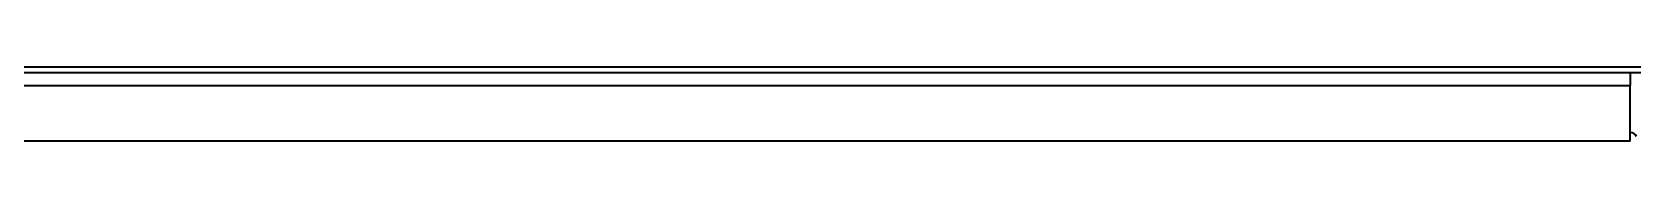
# Model space of a CAD drawing. Header units: inches. Extents: x 90 to 4162, y -443 to 3471.
# Drawn here: x 3664.8 to 3899.4, y 1241.9 to 1252.8 of the extents above; entities that cross this region are included whole.
import ezdxf

# ---------------------------------------------------------------- set-up
doc = ezdxf.new("R2010")
doc.units = ezdxf.units.IN
doc.layers.add('1', color=7, linetype='Continuous', true_color=0xffffff)

msp = doc.modelspace()

# ---------------------------------------------------------------- linework, layer by layer
at = {"layer": '1', "color": 7, "linetype": 'Continuous', "lineweight": 35}
for p, q in [((3350.3, 1251.96), (3986.7, 1251.96)), ((3350.6, 1252.76), (3991.36, 1252.76)), ((3899.2, 1251.96), (3899.2, 1250.06)), ((3442, 1250.06), (3899.2, 1250.06)), ((3899.2, 1250.06), (3899.2, 1250.06)), ((3899.2, 1250.05), (3899.2, 1250.06)), ((3899.2, 1249.86), (3899.2, 1250.05)), ((3899.2, 1242.11), (3899.2, 1249.86)), ((3899.2, 1241.9), (3442, 1241.9)), ((3899.2, 1241.9), (3899.2, 1242.11))]:
    msp.add_line(p, q, dxfattribs=at)
msp.add_arc((3899.18, 1242.16), 1, 23.5782, 90, dxfattribs=at)

doc.saveas('drawing.dxf')
